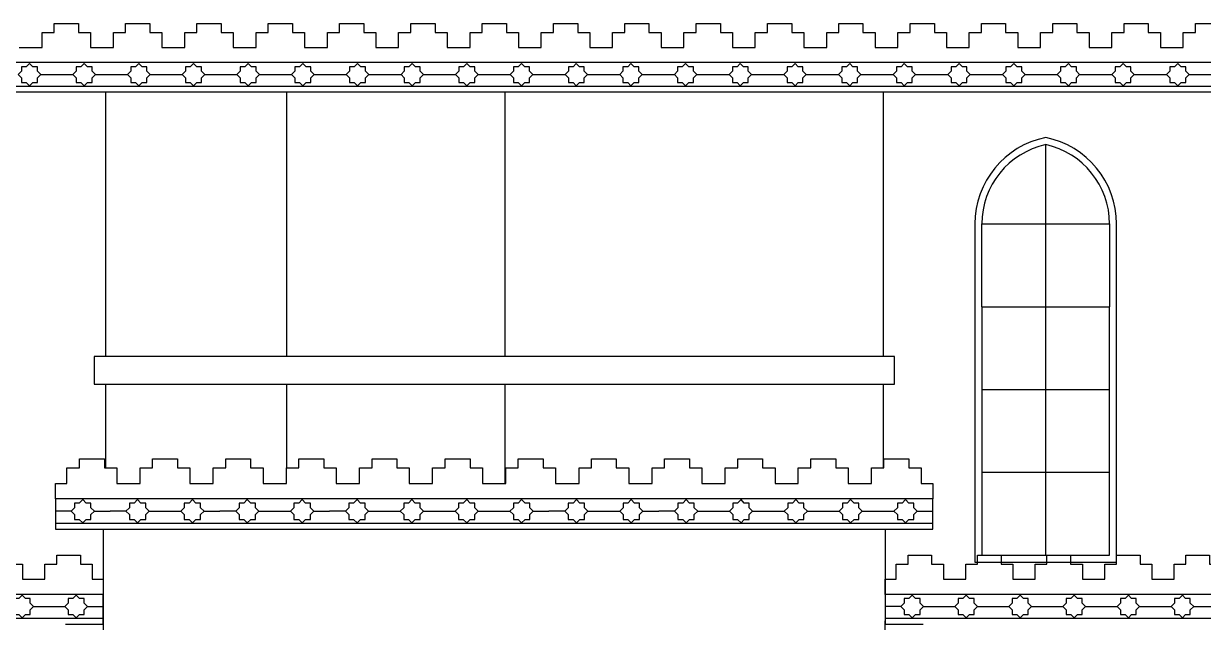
# Model space of a CAD drawing. Header units: inches. Extents: x 323.8 to 359.6, y 89.7 to 114.
# Drawn here: x 336.62 to 347.69, y 107.81 to 113.42 of the extents above; entities that cross this region are included whole.
import ezdxf

# ---------------------------------------------------------------- set-up
doc = ezdxf.new("R2010")
doc.units = ezdxf.units.IN
for name, color, linetype, lineweight in [('01_ORIGINAL_ENVELOPE', 7, 'Continuous', 25), ('02_ISLAMIC_WINDOWS', 7, 'Continuous', 25), ('05_ISLAMIC_FRIEZES', 7, 'Continuous', 25)]:
    doc.layers.add(name, color=color, linetype=linetype, lineweight=lineweight)

msp = doc.modelspace()

# ---------------------------------------------------------------- linework, layer by layer
at = {"layer": '01_ORIGINAL_ENVELOPE'}
for points in [[(337.384, 112.78), (333.334, 112.78), (333.334, 112.831)], [(337.384, 112.78), (337.384, 110.3)], [(339.084, 112.78), (337.384, 112.78)], [(339.084, 112.78), (339.084, 110.3)], [(341.133, 112.78), (339.084, 112.78)], [(341.133, 112.78), (341.133, 110.3)], [(344.684, 112.78), (341.133, 112.78)], [(344.684, 112.78), (344.684, 110.3)], [(348.734, 112.78), (344.684, 112.78)], [(337.384, 110.04), (337.384, 109.34), (337.384, 109.255)], [(339.084, 110.04), (339.084, 109.34), (339.084, 109.255)], [(341.133, 110.04), (341.133, 109.34), (341.133, 109.109)], [(344.684, 110.04), (344.684, 109.34), (344.684, 109.255)], [(337.364, 108.68), (337.364, 108.436), (337.364, 108.236), (337.364, 107.886)], [(344.703, 108.68), (344.703, 108.436), (344.703, 108.236), (344.703, 107.886)], [(337.364, 107.886), (337.364, 107.886)], [(337.364, 107.886), (337.364, 107.821)], [(344.703, 107.886), (344.703, 107.821)], [(344.703, 107.886), (344.703, 107.886)], [(337.364, 107.821), (337.364, 107.821)], [(337.364, 107.821), (337.364, 106.387), (337.574, 106.387)], [(344.493, 106.387), (344.703, 106.387), (344.703, 107.821)], [(344.703, 107.821), (344.703, 107.821)]]:
    msp.add_lwpolyline(points, dxfattribs=at)
at = {"layer": '02_ISLAMIC_WINDOWS'}
for points in [[(346.211, 111.543), (346.211, 112.287)], [(345.546, 111.543), (345.546, 108.371), (345.571, 108.371)], [(345.611, 110.766), (345.611, 111.543), (346.211, 111.543)], [(346.211, 110.766), (346.211, 111.543)], [(346.211, 111.543), (346.811, 111.543), (346.811, 110.766)], [(346.876, 108.436), (346.876, 111.543)], [(345.611, 110.766), (345.611, 109.99)], [(345.611, 110.766), (346.211, 110.766)], [(346.211, 109.99), (346.211, 110.766)], [(346.211, 110.766), (346.811, 110.766)], [(346.811, 109.99), (346.811, 110.766)], [(345.611, 109.99), (345.611, 109.213)], [(345.611, 109.99), (346.211, 109.99)], [(346.211, 109.213), (346.211, 109.99)], [(346.211, 109.99), (346.811, 109.99)], [(346.811, 109.213), (346.811, 109.99)], [(345.611, 109.213), (345.611, 108.436)], [(345.611, 109.213), (346.211, 109.213)], [(346.211, 108.436), (346.211, 109.213)], [(346.211, 109.213), (346.811, 109.213)], [(346.445, 108.436), (346.811, 108.436), (346.811, 109.213)], [(345.611, 108.436), (345.611, 108.436), (345.793, 108.436)], [(345.793, 108.436), (346.211, 108.436)], [(346.211, 108.436), (346.223, 108.436)], [(346.223, 108.436), (346.445, 108.436)], [(346.876, 108.371), (346.876, 108.371), (346.876, 108.436)], [(345.571, 108.371), (345.793, 108.371)], [(345.793, 108.371), (346.223, 108.371)], [(346.223, 108.371), (346.445, 108.371)], [(346.445, 108.371), (346.876, 108.371)]]:
    msp.add_lwpolyline(points, dxfattribs=at)
for centre, radius, start, end in [((346.373, 111.543), 0.826, 101.2557, 180), ((346.05, 111.543), 0.826, 0, 78.7443), ((346.373, 111.543), 0.761, 102.231, 180), ((346.05, 111.543), 0.761, 0, 77.769)]:
    msp.add_arc(centre, radius, start, end, dxfattribs=at)
at = {"layer": '05_ISLAMIC_FRIEZES'}
for points in [[(336.575, 113.197), (336.682, 113.197), (336.789, 113.197), (336.789, 113.339), (336.903, 113.339), (336.903, 113.422), (337.131, 113.422), (337.131, 113.339), (337.245, 113.339), (337.245, 113.197), (337.352, 113.197), (337.459, 113.197), (337.459, 113.339), (337.573, 113.339), (337.573, 113.422), (337.8, 113.422), (337.8, 113.339), (337.914, 113.339), (337.914, 113.197), (338.021, 113.197), (338.129, 113.197), (338.129, 113.339), (338.242, 113.339), (338.242, 113.422), (338.47, 113.422), (338.47, 113.339), (338.584, 113.339), (338.584, 113.197), (338.691, 113.197), (338.798, 113.197), (338.798, 113.339), (338.912, 113.339), (338.912, 113.422), (339.14, 113.422), (339.14, 113.339), (339.253, 113.339), (339.253, 113.197), (339.361, 113.197), (339.468, 113.197), (339.468, 113.339), (339.581, 113.339), (339.581, 113.422), (339.809, 113.422), (339.809, 113.339), (339.923, 113.339), (339.923, 113.197), (340.03, 113.197), (340.137, 113.197), (340.137, 113.339), (340.251, 113.339), (340.251, 113.422), (340.479, 113.422), (340.479, 113.339), (340.593, 113.339), (340.593, 113.197), (340.7, 113.197), (340.807, 113.197), (340.807, 113.339), (340.921, 113.339), (340.921, 113.422), (341.148, 113.422), (341.148, 113.339), (341.262, 113.339), (341.262, 113.197), (341.369, 113.197), (341.476, 113.197), (341.476, 113.339), (341.59, 113.339), (341.59, 113.422), (341.818, 113.422), (341.818, 113.339), (341.932, 113.339), (341.932, 113.197), (342.039, 113.197), (342.146, 113.197), (342.146, 113.339), (342.26, 113.339), (342.26, 113.422), (342.487, 113.422), (342.487, 113.339), (342.601, 113.339), (342.601, 113.197), (342.708, 113.197), (342.815, 113.197), (342.815, 113.339), (342.929, 113.339), (342.929, 113.422), (343.157, 113.422), (343.157, 113.339), (343.271, 113.339), (343.271, 113.197), (343.378, 113.197), (343.485, 113.197), (343.485, 113.339), (343.599, 113.339), (343.599, 113.422), (343.827, 113.422), (343.827, 113.339), (343.94, 113.339), (343.94, 113.197), (344.047, 113.197), (344.155, 113.197), (344.155, 113.339), (344.268, 113.339), (344.268, 113.422), (344.496, 113.422), (344.496, 113.339), (344.61, 113.339), (344.61, 113.197), (344.717, 113.197), (344.824, 113.197), (344.824, 113.339), (344.938, 113.339), (344.938, 113.422), (345.166, 113.422), (345.166, 113.339), (345.279, 113.339), (345.279, 113.197), (345.387, 113.197), (345.494, 113.197), (345.494, 113.339), (345.608, 113.339), (345.608, 113.422), (345.835, 113.422), (345.835, 113.339), (345.949, 113.339), (345.949, 113.197), (346.056, 113.197), (346.163, 113.197), (346.163, 113.339), (346.277, 113.339), (346.277, 113.422), (346.505, 113.422), (346.505, 113.339), (346.619, 113.339), (346.619, 113.197), (346.726, 113.197), (346.833, 113.197), (346.833, 113.339), (346.947, 113.339), (346.947, 113.422), (347.174, 113.422), (347.174, 113.339), (347.288, 113.339), (347.288, 113.197), (347.395, 113.197), (347.502, 113.197), (347.502, 113.339), (347.616, 113.339), (347.616, 113.422), (347.844, 113.422)], [(348.734, 113.056), (333.334, 113.056)], [(336.777, 112.944), (336.746, 112.975), (336.746, 113.018), (336.702, 113.018), (336.671, 113.049), (336.64, 113.018), (336.596, 113.018), (336.596, 112.975), (336.565, 112.944)], [(337.29, 112.944), (337.259, 112.975), (337.259, 113.018), (337.215, 113.018), (337.184, 113.049), (337.154, 113.018), (337.11, 113.018), (337.11, 112.975), (337.079, 112.944)], [(337.803, 112.944), (337.772, 112.975), (337.772, 113.018), (337.729, 113.018), (337.698, 113.049), (337.667, 113.018), (337.623, 113.018), (337.623, 112.975), (337.592, 112.944)], [(338.317, 112.944), (338.286, 112.975), (338.286, 113.018), (338.242, 113.018), (338.211, 113.049), (338.18, 113.018), (338.136, 113.018), (338.136, 112.975), (338.105, 112.944)], [(338.83, 112.944), (338.799, 112.975), (338.799, 113.018), (338.755, 113.018), (338.724, 113.049), (338.694, 113.018), (338.65, 113.018), (338.65, 112.975), (338.619, 112.944)], [(339.343, 112.944), (339.312, 112.975), (339.312, 113.018), (339.269, 113.018), (339.238, 113.049), (339.207, 113.018), (339.163, 113.018), (339.163, 112.975), (339.132, 112.944)], [(339.857, 112.944), (339.826, 112.975), (339.826, 113.018), (339.782, 113.018), (339.751, 113.049), (339.72, 113.018), (339.676, 113.018), (339.676, 112.975), (339.645, 112.944)], [(340.37, 112.944), (340.339, 112.975), (340.339, 113.018), (340.295, 113.018), (340.264, 113.049), (340.234, 113.018), (340.19, 113.018), (340.19, 112.975), (340.159, 112.944)], [(340.883, 112.944), (340.852, 112.975), (340.852, 113.018), (340.809, 113.018), (340.778, 113.049), (340.747, 113.018), (340.703, 113.018), (340.703, 112.975), (340.672, 112.944)], [(341.397, 112.944), (341.366, 112.975), (341.366, 113.018), (341.322, 113.018), (341.291, 113.049), (341.26, 113.018), (341.216, 113.018), (341.216, 112.975), (341.185, 112.944)], [(341.91, 112.944), (341.879, 112.975), (341.879, 113.018), (341.835, 113.018), (341.804, 113.049), (341.774, 113.018), (341.73, 113.018), (341.73, 112.975), (341.699, 112.944)], [(342.423, 112.944), (342.392, 112.975), (342.392, 113.018), (342.349, 113.018), (342.318, 113.049), (342.287, 113.018), (342.243, 113.018), (342.243, 112.975), (342.212, 112.944)], [(342.937, 112.944), (342.906, 112.975), (342.906, 113.018), (342.862, 113.018), (342.831, 113.049), (342.8, 113.018), (342.756, 113.018), (342.756, 112.975), (342.725, 112.944)], [(343.45, 112.944), (343.419, 112.975), (343.419, 113.018), (343.375, 113.018), (343.344, 113.049), (343.314, 113.018), (343.27, 113.018), (343.27, 112.975), (343.239, 112.944)], [(343.963, 112.944), (343.932, 112.975), (343.932, 113.018), (343.889, 113.018), (343.858, 113.049), (343.827, 113.018), (343.783, 113.018), (343.783, 112.975), (343.752, 112.944)], [(344.477, 112.944), (344.446, 112.975), (344.446, 113.018), (344.402, 113.018), (344.371, 113.049), (344.34, 113.018), (344.296, 113.018), (344.296, 112.975), (344.265, 112.944)], [(344.99, 112.944), (344.959, 112.975), (344.959, 113.018), (344.915, 113.018), (344.884, 113.049), (344.854, 113.018), (344.81, 113.018), (344.81, 112.975), (344.779, 112.944)], [(345.503, 112.944), (345.472, 112.975), (345.472, 113.018), (345.429, 113.018), (345.398, 113.049), (345.367, 113.018), (345.323, 113.018), (345.323, 112.975), (345.292, 112.944)], [(346.017, 112.944), (345.986, 112.975), (345.986, 113.018), (345.942, 113.018), (345.911, 113.049), (345.88, 113.018), (345.836, 113.018), (345.836, 112.975), (345.805, 112.944)], [(346.53, 112.944), (346.499, 112.975), (346.499, 113.018), (346.455, 113.018), (346.424, 113.049), (346.394, 113.018), (346.35, 113.018), (346.35, 112.975), (346.319, 112.944)], [(347.043, 112.944), (347.012, 112.975), (347.012, 113.018), (346.969, 113.018), (346.938, 113.049), (346.907, 113.018), (346.863, 113.018), (346.863, 112.975), (346.832, 112.944)], [(347.557, 112.944), (347.526, 112.975), (347.526, 113.018), (347.482, 113.018), (347.451, 113.049), (347.42, 113.018), (347.376, 113.018), (347.376, 112.975), (347.345, 112.944)], [(336.565, 112.944), (336.596, 112.913), (336.596, 112.869), (336.64, 112.869), (336.671, 112.838), (336.702, 112.869), (336.746, 112.869), (336.746, 112.913), (336.777, 112.944)], [(336.777, 112.944), (336.928, 112.944), (337.079, 112.944)], [(337.079, 112.944), (337.11, 112.913), (337.11, 112.869), (337.154, 112.869), (337.184, 112.838), (337.215, 112.869), (337.259, 112.869), (337.259, 112.913), (337.29, 112.944)], [(337.29, 112.944), (337.441, 112.944), (337.592, 112.944)], [(337.592, 112.944), (337.623, 112.913), (337.623, 112.869), (337.667, 112.869), (337.698, 112.838), (337.729, 112.869), (337.772, 112.869), (337.772, 112.913), (337.803, 112.944)], [(337.803, 112.944), (337.954, 112.944), (338.105, 112.944)], [(338.105, 112.944), (338.136, 112.913), (338.136, 112.869), (338.18, 112.869), (338.211, 112.838), (338.242, 112.869), (338.286, 112.869), (338.286, 112.913), (338.317, 112.944)], [(338.317, 112.944), (338.468, 112.944), (338.619, 112.944)], [(338.619, 112.944), (338.65, 112.913), (338.65, 112.869), (338.694, 112.869), (338.724, 112.838), (338.755, 112.869), (338.799, 112.869), (338.799, 112.913), (338.83, 112.944)], [(338.83, 112.944), (338.981, 112.944), (339.132, 112.944)], [(339.132, 112.944), (339.163, 112.913), (339.163, 112.869), (339.207, 112.869), (339.238, 112.838), (339.269, 112.869), (339.312, 112.869), (339.312, 112.913), (339.343, 112.944)], [(339.343, 112.944), (339.494, 112.944), (339.645, 112.944)], [(339.645, 112.944), (339.676, 112.913), (339.676, 112.869), (339.72, 112.869), (339.751, 112.838), (339.782, 112.869), (339.826, 112.869), (339.826, 112.913), (339.857, 112.944)], [(339.857, 112.944), (340.008, 112.944), (340.159, 112.944)], [(340.159, 112.944), (340.19, 112.913), (340.19, 112.869), (340.234, 112.869), (340.264, 112.838), (340.295, 112.869), (340.339, 112.869), (340.339, 112.913), (340.37, 112.944)], [(340.37, 112.944), (340.521, 112.944), (340.672, 112.944)], [(340.672, 112.944), (340.703, 112.913), (340.703, 112.869), (340.747, 112.869), (340.778, 112.838), (340.809, 112.869), (340.852, 112.869), (340.852, 112.913), (340.883, 112.944)], [(340.883, 112.944), (341.034, 112.944), (341.185, 112.944)], [(341.185, 112.944), (341.216, 112.913), (341.216, 112.869), (341.26, 112.869), (341.291, 112.838), (341.322, 112.869), (341.366, 112.869), (341.366, 112.913), (341.397, 112.944)], [(341.397, 112.944), (341.548, 112.944), (341.699, 112.944)], [(341.699, 112.944), (341.73, 112.913), (341.73, 112.869), (341.774, 112.869), (341.804, 112.838), (341.835, 112.869), (341.879, 112.869), (341.879, 112.913), (341.91, 112.944)], [(341.91, 112.944), (342.061, 112.944), (342.212, 112.944)], [(342.212, 112.944), (342.243, 112.913), (342.243, 112.869), (342.287, 112.869), (342.318, 112.838), (342.349, 112.869), (342.392, 112.869), (342.392, 112.913), (342.423, 112.944)], [(342.423, 112.944), (342.574, 112.944), (342.725, 112.944)], [(342.725, 112.944), (342.756, 112.913), (342.756, 112.869), (342.8, 112.869), (342.831, 112.838), (342.862, 112.869), (342.906, 112.869), (342.906, 112.913), (342.937, 112.944)], [(342.937, 112.944), (343.088, 112.944), (343.239, 112.944)], [(343.239, 112.944), (343.27, 112.913), (343.27, 112.869), (343.314, 112.869), (343.344, 112.838), (343.375, 112.869), (343.419, 112.869), (343.419, 112.913), (343.45, 112.944)], [(343.45, 112.944), (343.601, 112.944), (343.752, 112.944)], [(343.752, 112.944), (343.783, 112.913), (343.783, 112.869), (343.827, 112.869), (343.858, 112.838), (343.889, 112.869), (343.932, 112.869), (343.932, 112.913), (343.963, 112.944)], [(343.963, 112.944), (344.114, 112.944), (344.265, 112.944)], [(344.265, 112.944), (344.296, 112.913), (344.296, 112.869), (344.34, 112.869), (344.371, 112.838), (344.402, 112.869), (344.446, 112.869), (344.446, 112.913), (344.477, 112.944)], [(344.477, 112.944), (344.628, 112.944), (344.779, 112.944)], [(344.779, 112.944), (344.81, 112.913), (344.81, 112.869), (344.854, 112.869), (344.884, 112.838), (344.915, 112.869), (344.959, 112.869), (344.959, 112.913), (344.99, 112.944)], [(344.99, 112.944), (345.141, 112.944), (345.292, 112.944)], [(345.292, 112.944), (345.323, 112.913), (345.323, 112.869), (345.367, 112.869), (345.398, 112.838), (345.429, 112.869), (345.472, 112.869), (345.472, 112.913), (345.503, 112.944)], [(345.503, 112.944), (345.654, 112.944), (345.805, 112.944)], [(345.805, 112.944), (345.836, 112.913), (345.836, 112.869), (345.88, 112.869), (345.911, 112.838), (345.942, 112.869), (345.986, 112.869), (345.986, 112.913), (346.017, 112.944)], [(346.017, 112.944), (346.168, 112.944), (346.319, 112.944)], [(346.319, 112.944), (346.35, 112.913), (346.35, 112.869), (346.394, 112.869), (346.424, 112.838), (346.455, 112.869), (346.499, 112.869), (346.499, 112.913), (346.53, 112.944)], [(346.53, 112.944), (346.681, 112.944), (346.832, 112.944)], [(346.832, 112.944), (346.863, 112.913), (346.863, 112.869), (346.907, 112.869), (346.938, 112.838), (346.969, 112.869), (347.012, 112.869), (347.012, 112.913), (347.043, 112.944)], [(347.043, 112.944), (347.194, 112.944), (347.345, 112.944)], [(347.345, 112.944), (347.376, 112.913), (347.376, 112.869), (347.42, 112.869), (347.451, 112.838), (347.482, 112.869), (347.526, 112.869), (347.526, 112.913), (347.557, 112.944)], [(347.557, 112.944), (347.708, 112.944), (347.859, 112.944)], [(348.734, 112.831), (333.334, 112.831)], [(337.384, 110.3), (337.278, 110.3), (337.278, 110.04), (337.384, 110.04)], [(339.084, 110.3), (337.384, 110.3)], [(341.133, 110.3), (339.084, 110.3)], [(344.684, 110.3), (341.133, 110.3)], [(344.684, 110.04), (344.791, 110.04), (344.791, 110.3), (344.684, 110.3)], [(337.384, 110.04), (339.084, 110.04)], [(339.084, 110.04), (341.133, 110.04)], [(341.133, 110.04), (344.684, 110.04)], [(336.914, 108.964), (336.914, 109.109), (337.023, 109.109), (337.023, 109.255), (337.14, 109.255), (337.14, 109.34), (337.374, 109.34), (337.374, 109.255), (337.384, 109.255)], [(337.384, 109.255), (337.49, 109.255), (337.49, 109.109), (337.6, 109.109), (337.71, 109.109), (337.71, 109.255), (337.827, 109.255), (337.827, 109.34), (338.06, 109.34), (338.06, 109.255), (338.177, 109.255), (338.177, 109.109), (338.287, 109.109), (338.397, 109.109), (338.397, 109.255), (338.513, 109.255), (338.513, 109.34), (338.747, 109.34), (338.747, 109.255), (338.864, 109.255), (338.864, 109.109), (338.973, 109.109), (339.083, 109.109), (339.083, 109.255), (339.084, 109.255)], [(339.084, 109.255), (339.2, 109.255), (339.2, 109.34), (339.433, 109.34), (339.433, 109.255), (339.55, 109.255), (339.55, 109.109), (339.66, 109.109), (339.77, 109.109), (339.77, 109.255), (339.887, 109.255), (339.887, 109.34), (340.12, 109.34), (340.12, 109.255), (340.237, 109.255), (340.237, 109.109), (340.347, 109.109), (340.456, 109.109), (340.456, 109.255), (340.573, 109.255), (340.573, 109.34), (340.807, 109.34), (340.807, 109.255), (340.923, 109.255), (340.923, 109.109), (341.033, 109.109), (341.133, 109.109)], [(341.133, 109.109), (341.143, 109.109), (341.143, 109.255), (341.26, 109.255), (341.26, 109.34), (341.493, 109.34), (341.493, 109.255), (341.61, 109.255), (341.61, 109.109), (341.72, 109.109), (341.83, 109.109), (341.83, 109.255), (341.946, 109.255), (341.946, 109.34), (342.18, 109.34), (342.18, 109.255), (342.297, 109.255), (342.297, 109.109), (342.406, 109.109), (342.516, 109.109), (342.516, 109.255), (342.633, 109.255), (342.633, 109.34), (342.866, 109.34), (342.866, 109.255), (342.983, 109.255), (342.983, 109.109), (343.093, 109.109), (343.203, 109.109), (343.203, 109.255), (343.32, 109.255), (343.32, 109.34), (343.553, 109.34), (343.553, 109.255), (343.67, 109.255), (343.67, 109.109), (343.78, 109.109), (343.889, 109.109), (343.889, 109.255), (344.006, 109.255), (344.006, 109.34), (344.24, 109.34), (344.24, 109.255), (344.356, 109.255), (344.356, 109.109), (344.466, 109.109), (344.576, 109.109), (344.576, 109.255), (344.684, 109.255)], [(344.684, 109.255), (344.693, 109.255), (344.693, 109.34), (344.926, 109.34), (344.926, 109.255), (345.043, 109.255), (345.043, 109.109), (345.153, 109.109), (345.153, 108.964)], [(336.914, 108.964), (336.914, 108.848)], [(345.153, 108.964), (336.914, 108.964)], [(337.28, 108.848), (337.248, 108.88), (337.248, 108.925), (337.203, 108.925), (337.171, 108.957), (337.139, 108.925), (337.094, 108.925), (337.094, 108.88), (337.062, 108.848)], [(337.795, 108.848), (337.763, 108.88), (337.763, 108.925), (337.718, 108.925), (337.686, 108.957), (337.654, 108.925), (337.609, 108.925), (337.609, 108.88), (337.577, 108.848)], [(338.31, 108.848), (338.278, 108.88), (338.278, 108.925), (338.233, 108.925), (338.201, 108.957), (338.169, 108.925), (338.124, 108.925), (338.124, 108.88), (338.092, 108.848)], [(338.825, 108.848), (338.793, 108.88), (338.793, 108.925), (338.748, 108.925), (338.716, 108.957), (338.684, 108.925), (338.639, 108.925), (338.639, 108.88), (338.607, 108.848)], [(339.34, 108.848), (339.308, 108.88), (339.308, 108.925), (339.263, 108.925), (339.231, 108.957), (339.199, 108.925), (339.154, 108.925), (339.154, 108.88), (339.122, 108.848)], [(339.854, 108.848), (339.823, 108.88), (339.823, 108.925), (339.778, 108.925), (339.746, 108.957), (339.714, 108.925), (339.669, 108.925), (339.669, 108.88), (339.637, 108.848)], [(340.369, 108.848), (340.338, 108.88), (340.338, 108.925), (340.293, 108.925), (340.261, 108.957), (340.229, 108.925), (340.184, 108.925), (340.184, 108.88), (340.152, 108.848)], [(340.884, 108.848), (340.853, 108.88), (340.853, 108.925), (340.808, 108.925), (340.776, 108.957), (340.744, 108.925), (340.699, 108.925), (340.699, 108.88), (340.667, 108.848)], [(341.399, 108.848), (341.368, 108.88), (341.368, 108.925), (341.323, 108.925), (341.291, 108.957), (341.259, 108.925), (341.214, 108.925), (341.214, 108.88), (341.182, 108.848)], [(341.914, 108.848), (341.882, 108.88), (341.882, 108.925), (341.837, 108.925), (341.806, 108.957), (341.774, 108.925), (341.729, 108.925), (341.729, 108.88), (341.697, 108.848)], [(342.429, 108.848), (342.397, 108.88), (342.397, 108.925), (342.352, 108.925), (342.321, 108.957), (342.289, 108.925), (342.244, 108.925), (342.244, 108.88), (342.212, 108.848)], [(342.944, 108.848), (342.912, 108.88), (342.912, 108.925), (342.867, 108.925), (342.836, 108.957), (342.804, 108.925), (342.759, 108.925), (342.759, 108.88), (342.727, 108.848)], [(343.459, 108.848), (343.427, 108.88), (343.427, 108.925), (343.382, 108.925), (343.351, 108.957), (343.319, 108.925), (343.274, 108.925), (343.274, 108.88), (343.242, 108.848)], [(343.974, 108.848), (343.942, 108.88), (343.942, 108.925), (343.897, 108.925), (343.865, 108.957), (343.834, 108.925), (343.789, 108.925), (343.789, 108.88), (343.757, 108.848)], [(344.489, 108.848), (344.457, 108.88), (344.457, 108.925), (344.412, 108.925), (344.38, 108.957), (344.349, 108.925), (344.304, 108.925), (344.304, 108.88), (344.272, 108.848)], [(345.004, 108.848), (344.972, 108.88), (344.972, 108.925), (344.927, 108.925), (344.895, 108.957), (344.864, 108.925), (344.819, 108.925), (344.819, 108.88), (344.787, 108.848)], [(345.153, 108.848), (345.153, 108.964)], [(336.914, 108.848), (336.914, 108.733)], [(337.062, 108.848), (336.914, 108.848)], [(337.062, 108.848), (337.094, 108.817), (337.094, 108.772), (337.139, 108.772), (337.171, 108.74), (337.203, 108.772), (337.248, 108.772), (337.248, 108.817), (337.28, 108.848)], [(337.28, 108.848), (337.429, 108.848)], [(337.577, 108.848), (337.429, 108.848)], [(337.577, 108.848), (337.609, 108.817), (337.609, 108.772), (337.654, 108.772), (337.686, 108.74), (337.718, 108.772), (337.763, 108.772), (337.763, 108.817), (337.795, 108.848)], [(337.795, 108.848), (337.944, 108.848), (338.092, 108.848)], [(338.092, 108.848), (338.124, 108.817), (338.124, 108.772), (338.169, 108.772), (338.201, 108.74), (338.233, 108.772), (338.278, 108.772), (338.278, 108.817), (338.31, 108.848)], [(338.31, 108.848), (338.458, 108.848)], [(338.607, 108.848), (338.458, 108.848)], [(338.607, 108.848), (338.639, 108.817), (338.639, 108.772), (338.684, 108.772), (338.716, 108.74), (338.748, 108.772), (338.793, 108.772), (338.793, 108.817), (338.825, 108.848)], [(338.825, 108.848), (338.973, 108.848), (339.122, 108.848)], [(339.122, 108.848), (339.154, 108.817), (339.154, 108.772), (339.199, 108.772), (339.231, 108.74), (339.263, 108.772), (339.308, 108.772), (339.308, 108.817), (339.34, 108.848)], [(339.34, 108.848), (339.488, 108.848)], [(339.637, 108.848), (339.488, 108.848)], [(339.637, 108.848), (339.669, 108.817), (339.669, 108.772), (339.714, 108.772), (339.746, 108.74), (339.778, 108.772), (339.823, 108.772), (339.823, 108.817), (339.854, 108.848)], [(339.854, 108.848), (340.003, 108.848), (340.152, 108.848)], [(340.152, 108.848), (340.184, 108.817), (340.184, 108.772), (340.229, 108.772), (340.261, 108.74), (340.293, 108.772), (340.338, 108.772), (340.338, 108.817), (340.369, 108.848)], [(340.369, 108.848), (340.518, 108.848), (340.667, 108.848)], [(340.667, 108.848), (340.699, 108.817), (340.699, 108.772), (340.744, 108.772), (340.776, 108.74), (340.808, 108.772), (340.853, 108.772), (340.853, 108.817), (340.884, 108.848)], [(340.884, 108.848), (341.033, 108.848), (341.182, 108.848)], [(341.182, 108.848), (341.214, 108.817), (341.214, 108.772), (341.259, 108.772), (341.291, 108.74), (341.323, 108.772), (341.368, 108.772), (341.368, 108.817), (341.399, 108.848)], [(341.399, 108.848), (341.548, 108.848)], [(341.697, 108.848), (341.548, 108.848)], [(341.697, 108.848), (341.729, 108.817), (341.729, 108.772), (341.774, 108.772), (341.806, 108.74), (341.837, 108.772), (341.882, 108.772), (341.882, 108.817), (341.914, 108.848)], [(341.914, 108.848), (342.063, 108.848), (342.212, 108.848)], [(342.212, 108.848), (342.244, 108.817), (342.244, 108.772), (342.289, 108.772), (342.321, 108.74), (342.352, 108.772), (342.397, 108.772), (342.397, 108.817), (342.429, 108.848)], [(342.429, 108.848), (342.578, 108.848)], [(342.727, 108.848), (342.578, 108.848)], [(342.727, 108.848), (342.759, 108.817), (342.759, 108.772), (342.804, 108.772), (342.836, 108.74), (342.867, 108.772), (342.912, 108.772), (342.912, 108.817), (342.944, 108.848)], [(342.944, 108.848), (343.093, 108.848), (343.242, 108.848)], [(343.242, 108.848), (343.274, 108.817), (343.274, 108.772), (343.319, 108.772), (343.351, 108.74), (343.382, 108.772), (343.427, 108.772), (343.427, 108.817), (343.459, 108.848)], [(343.459, 108.848), (343.608, 108.848), (343.757, 108.848)], [(343.757, 108.848), (343.789, 108.817), (343.789, 108.772), (343.834, 108.772), (343.865, 108.74), (343.897, 108.772), (343.942, 108.772), (343.942, 108.817), (343.974, 108.848)], [(343.974, 108.848), (344.123, 108.848), (344.272, 108.848)], [(344.272, 108.848), (344.304, 108.817), (344.304, 108.772), (344.349, 108.772), (344.38, 108.74), (344.412, 108.772), (344.457, 108.772), (344.457, 108.817), (344.489, 108.848)], [(344.489, 108.848), (344.638, 108.848), (344.787, 108.848)], [(344.787, 108.848), (344.819, 108.817), (344.819, 108.772), (344.864, 108.772), (344.895, 108.74), (344.927, 108.772), (344.972, 108.772), (344.972, 108.817), (345.004, 108.848)], [(345.004, 108.848), (345.153, 108.848)], [(345.153, 108.733), (345.153, 108.848)], [(345.153, 108.733), (336.914, 108.733)], [(336.914, 108.733), (336.914, 108.68), (337.364, 108.68)], [(337.364, 108.68), (344.703, 108.68)], [(344.703, 108.68), (345.153, 108.68), (345.153, 108.733)], [(336.496, 108.371), (336.496, 108.352), (336.607, 108.352), (336.607, 108.21), (336.712, 108.21), (336.816, 108.21), (336.816, 108.352), (336.927, 108.352), (336.927, 108.436), (337.149, 108.436), (337.149, 108.352), (337.26, 108.352), (337.26, 108.21), (337.364, 108.21), (337.364, 108.068)], [(344.703, 108.068), (344.703, 108.21), (344.808, 108.21), (344.808, 108.352), (344.919, 108.352), (344.919, 108.436), (345.14, 108.436), (345.14, 108.352), (345.251, 108.352), (345.251, 108.21), (345.356, 108.21), (345.46, 108.21), (345.46, 108.352), (345.571, 108.352), (345.571, 108.371)], [(345.571, 108.371), (345.571, 108.436), (345.611, 108.436)], [(345.611, 108.436), (345.793, 108.436), (345.793, 108.436)], [(345.793, 108.436), (345.793, 108.371)], [(346.223, 108.371), (346.223, 108.436)], [(346.223, 108.436), (346.223, 108.436), (346.445, 108.436), (346.445, 108.436)], [(346.445, 108.436), (346.445, 108.371)], [(346.876, 108.371), (346.876, 108.436), (346.876, 108.436)], [(346.876, 108.436), (347.098, 108.436), (347.098, 108.352), (347.209, 108.352), (347.209, 108.21), (347.313, 108.21), (347.417, 108.21), (347.417, 108.352), (347.528, 108.352), (347.528, 108.436), (347.75, 108.436), (347.75, 108.352), (347.861, 108.352), (347.861, 108.21), (347.965, 108.21), (348.07, 108.21), (348.07, 108.352), (348.181, 108.352), (348.181, 108.396)], [(345.793, 108.371), (345.793, 108.352), (345.904, 108.352), (345.904, 108.21), (346.008, 108.21), (346.113, 108.21), (346.113, 108.352), (346.223, 108.352), (346.223, 108.371)], [(346.445, 108.371), (346.445, 108.352), (346.556, 108.352), (346.556, 108.21), (346.661, 108.21), (346.765, 108.21), (346.765, 108.352), (346.876, 108.352), (346.876, 108.371)], [(337.364, 108.068), (332.797, 108.068)], [(336.709, 107.955), (336.678, 107.986), (336.678, 108.03), (336.634, 108.03), (336.603, 108.061), (336.572, 108.03), (336.528, 108.03), (336.528, 107.986), (336.497, 107.955)], [(337.217, 107.955), (337.185, 107.986), (337.185, 108.03), (337.141, 108.03), (337.11, 108.061), (337.079, 108.03), (337.035, 108.03), (337.035, 107.986), (337.004, 107.955)], [(337.364, 107.955), (337.364, 108.068)], [(344.703, 108.068), (344.703, 107.955)], [(349.27, 108.068), (344.703, 108.068)], [(345.063, 107.955), (345.032, 107.986), (345.032, 108.03), (344.988, 108.03), (344.957, 108.061), (344.926, 108.03), (344.882, 108.03), (344.882, 107.986), (344.851, 107.955)], [(345.571, 107.955), (345.54, 107.986), (345.54, 108.03), (345.496, 108.03), (345.464, 108.061), (345.433, 108.03), (345.389, 108.03), (345.389, 107.986), (345.358, 107.955)], [(346.078, 107.955), (346.047, 107.986), (346.047, 108.03), (346.003, 108.03), (345.972, 108.061), (345.941, 108.03), (345.897, 108.03), (345.897, 107.986), (345.866, 107.955)], [(346.586, 107.955), (346.554, 107.986), (346.554, 108.03), (346.51, 108.03), (346.479, 108.061), (346.448, 108.03), (346.404, 108.03), (346.404, 107.986), (346.373, 107.955)], [(347.093, 107.955), (347.062, 107.986), (347.062, 108.03), (347.018, 108.03), (346.987, 108.061), (346.956, 108.03), (346.912, 108.03), (346.912, 107.986), (346.881, 107.955)], [(347.601, 107.955), (347.569, 107.986), (347.569, 108.03), (347.525, 108.03), (347.494, 108.061), (347.463, 108.03), (347.419, 108.03), (347.419, 107.986), (347.388, 107.955)], [(336.497, 107.955), (336.528, 107.924), (336.528, 107.88), (336.572, 107.88), (336.603, 107.848), (336.634, 107.88), (336.678, 107.88), (336.678, 107.924), (336.709, 107.955)], [(336.709, 107.955), (336.857, 107.955), (337.004, 107.955)], [(337.004, 107.955), (337.035, 107.924), (337.035, 107.88), (337.079, 107.88), (337.11, 107.848), (337.141, 107.88), (337.185, 107.88), (337.185, 107.924), (337.217, 107.955)], [(337.217, 107.955), (337.364, 107.955)], [(337.364, 107.886), (337.364, 107.955)], [(337.364, 107.842), (337.364, 107.886)], [(344.703, 107.955), (344.703, 107.886)], [(344.851, 107.955), (344.703, 107.955)], [(344.703, 107.886), (344.703, 107.842)], [(344.851, 107.955), (344.882, 107.924), (344.882, 107.88), (344.926, 107.88), (344.957, 107.848), (344.988, 107.88), (345.032, 107.88), (345.032, 107.924), (345.063, 107.955)], [(345.063, 107.955), (345.211, 107.955), (345.358, 107.955)], [(345.358, 107.955), (345.389, 107.924), (345.389, 107.88), (345.433, 107.88), (345.464, 107.848), (345.496, 107.88), (345.54, 107.88), (345.54, 107.924), (345.571, 107.955)], [(345.571, 107.955), (345.718, 107.955), (345.866, 107.955)], [(345.866, 107.955), (345.897, 107.924), (345.897, 107.88), (345.941, 107.88), (345.972, 107.848), (346.003, 107.88), (346.047, 107.88), (346.047, 107.924), (346.078, 107.955)], [(346.078, 107.955), (346.226, 107.955), (346.373, 107.955)], [(346.373, 107.955), (346.404, 107.924), (346.404, 107.88), (346.448, 107.88), (346.479, 107.848), (346.51, 107.88), (346.554, 107.88), (346.554, 107.924), (346.586, 107.955)], [(346.586, 107.955), (346.733, 107.955), (346.881, 107.955)], [(346.881, 107.955), (346.912, 107.924), (346.912, 107.88), (346.956, 107.88), (346.987, 107.848), (347.018, 107.88), (347.062, 107.88), (347.062, 107.924), (347.093, 107.955)], [(347.093, 107.955), (347.241, 107.955), (347.388, 107.955)], [(347.388, 107.955), (347.419, 107.924), (347.419, 107.88), (347.463, 107.88), (347.494, 107.848), (347.525, 107.88), (347.569, 107.88), (347.569, 107.924), (347.601, 107.955)], [(347.601, 107.955), (347.748, 107.955), (347.895, 107.955)], [(337.364, 107.842), (332.921, 107.842)], [(337.009, 107.79), (337.364, 107.79), (337.364, 107.821)], [(337.364, 107.821), (337.364, 107.842)], [(344.703, 107.842), (344.703, 107.821)], [(349.146, 107.842), (344.703, 107.842)], [(344.703, 107.821), (344.703, 107.79), (345.06, 107.79)]]:
    msp.add_lwpolyline(points, dxfattribs=at)

doc.saveas('drawing.dxf')
